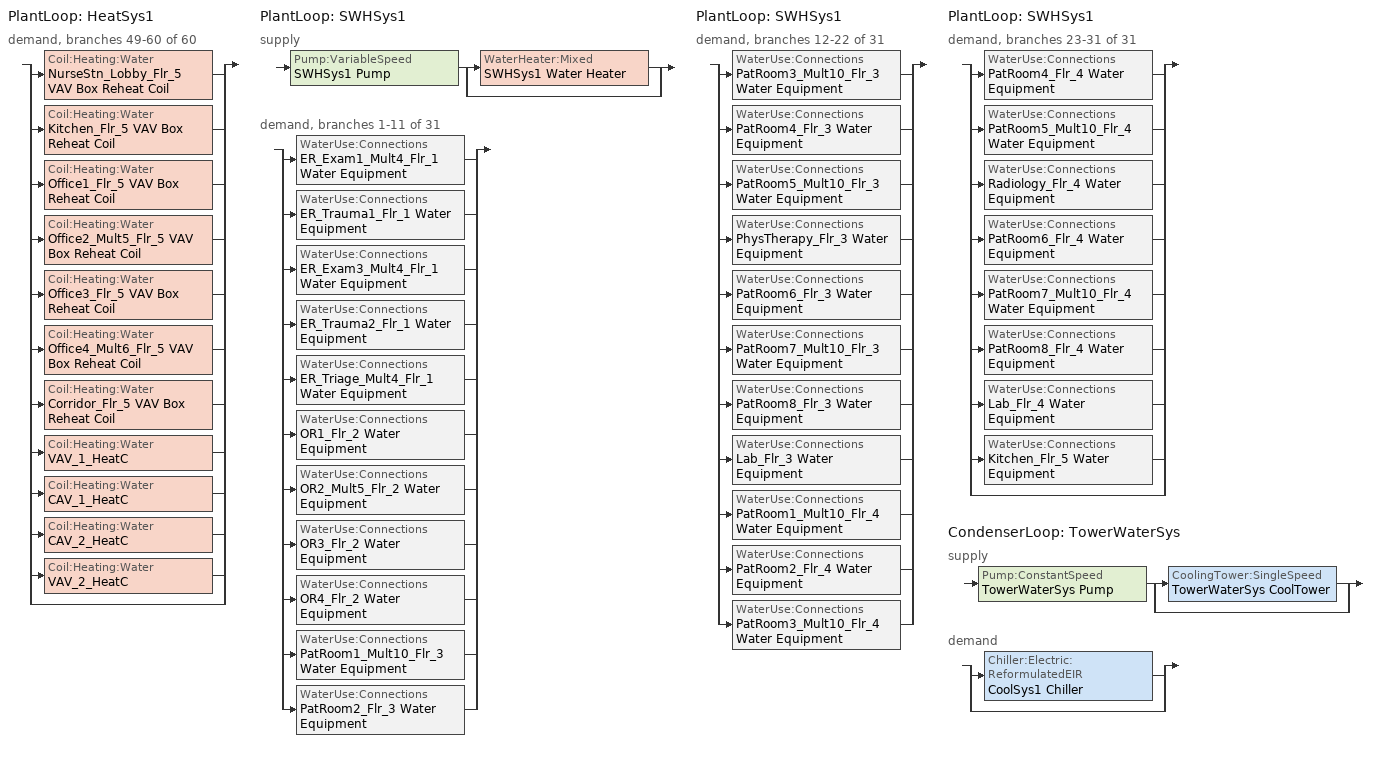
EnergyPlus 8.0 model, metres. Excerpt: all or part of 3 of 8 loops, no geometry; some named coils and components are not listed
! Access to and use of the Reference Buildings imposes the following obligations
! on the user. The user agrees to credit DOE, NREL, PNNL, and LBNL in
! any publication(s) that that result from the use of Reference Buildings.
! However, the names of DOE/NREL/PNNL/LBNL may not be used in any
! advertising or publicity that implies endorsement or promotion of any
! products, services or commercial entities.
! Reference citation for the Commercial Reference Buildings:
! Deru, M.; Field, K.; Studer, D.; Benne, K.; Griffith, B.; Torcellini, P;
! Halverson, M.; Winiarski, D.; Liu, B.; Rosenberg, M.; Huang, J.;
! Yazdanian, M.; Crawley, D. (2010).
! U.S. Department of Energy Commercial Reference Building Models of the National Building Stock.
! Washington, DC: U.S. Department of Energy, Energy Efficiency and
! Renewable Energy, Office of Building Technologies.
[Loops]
PlantLoop 'HeatSys1'
 demand, branches 49-60 of 60: split
  | Coil:Heating:Water 'NurseStn_Lobby_Flr_5 VAV Box Reheat Coil'
  | Coil:Heating:Water 'Kitchen_Flr_5 VAV Box Reheat Coil'
  | Coil:Heating:Water 'Office1_Flr_5 VAV Box Reheat Coil'
  | Coil:Heating:Water 'Office2_Mult5_Flr_5 VAV Box Reheat Coil'
  | Coil:Heating:Water 'Office3_Flr_5 VAV Box Reheat Coil'
  | Coil:Heating:Water 'Office4_Mult6_Flr_5 VAV Box Reheat Coil'
  | Coil:Heating:Water 'Corridor_Flr_5 VAV Box Reheat Coil'
  | Coil:Heating:Water 'VAV_1_HeatC'
  | Coil:Heating:Water 'CAV_1_HeatC'
  | Coil:Heating:Water 'CAV_2_HeatC'
  | Coil:Heating:Water 'VAV_2_HeatC'
  | bypass
PlantLoop 'SWHSys1'
 supply: Pump:VariableSpeed 'SWHSys1 Pump' > split
  | WaterHeater:Mixed 'SWHSys1 Water Heater'
  | bypass
 demand, branches 1-11 of 31: split
  | WaterUse:Connections 'ER_Exam1_Mult4_Flr_1 Water Equipment'
  | WaterUse:Connections 'ER_Trauma1_Flr_1 Water Equipment'
  | WaterUse:Connections 'ER_Exam3_Mult4_Flr_1 Water Equipment'
  | WaterUse:Connections 'ER_Trauma2_Flr_1 Water Equipment'
  | WaterUse:Connections 'ER_Triage_Mult4_Flr_1 Water Equipment'
  | WaterUse:Connections 'OR1_Flr_2 Water Equipment'
  | WaterUse:Connections 'OR2_Mult5_Flr_2 Water Equipment'
  | WaterUse:Connections 'OR3_Flr_2 Water Equipment'
  | WaterUse:Connections 'OR4_Flr_2 Water Equipment'
  | WaterUse:Connections 'PatRoom1_Mult10_Flr_3 Water Equipment'
  | WaterUse:Connections 'PatRoom2_Flr_3 Water Equipment'
PlantLoop 'SWHSys1'
 demand, branches 12-22 of 31: split
  | WaterUse:Connections 'PatRoom3_Mult10_Flr_3 Water Equipment'
  | WaterUse:Connections 'PatRoom4_Flr_3 Water Equipment'
  | WaterUse:Connections 'PatRoom5_Mult10_Flr_3 Water Equipment'
  | WaterUse:Connections 'PhysTherapy_Flr_3 Water Equipment'
  | WaterUse:Connections 'PatRoom6_Flr_3 Water Equipment'
  | WaterUse:Connections 'PatRoom7_Mult10_Flr_3 Water Equipment'
  | WaterUse:Connections 'PatRoom8_Flr_3 Water Equipment'
  | WaterUse:Connections 'Lab_Flr_3 Water Equipment'
  | WaterUse:Connections 'PatRoom1_Mult10_Flr_4 Water Equipment'
  | WaterUse:Connections 'PatRoom2_Flr_4 Water Equipment'
  | WaterUse:Connections 'PatRoom3_Mult10_Flr_4 Water Equipment'
PlantLoop 'SWHSys1'
 demand, branches 23-31 of 31: split
  | WaterUse:Connections 'PatRoom4_Flr_4 Water Equipment'
  | WaterUse:Connections 'PatRoom5_Mult10_Flr_4 Water Equipment'
  | WaterUse:Connections 'Radiology_Flr_4 Water Equipment'
  | WaterUse:Connections 'PatRoom6_Flr_4 Water Equipment'
  | WaterUse:Connections 'PatRoom7_Mult10_Flr_4 Water Equipment'
  | WaterUse:Connections 'PatRoom8_Flr_4 Water Equipment'
  | WaterUse:Connections 'Lab_Flr_4 Water Equipment'
  | WaterUse:Connections 'Kitchen_Flr_5 Water Equipment'
  | bypass
CondenserLoop 'TowerWaterSys'
 supply: Pump:ConstantSpeed 'TowerWaterSys Pump' > split
  | CoolingTower:SingleSpeed 'TowerWaterSys CoolTower'
  | bypass
 demand: split
  | Chiller:Electric:ReformulatedEIR 'CoolSys1 Chiller'
  | bypass
[Coil:Heating:Water] Availability Schedule=ALWAYS_ON; U-Factor Times Area Value {W/K}=AUTOSIZE; Maximum Water Flow Rate {m3/s}=AUTOSIZE; Performance Input Method=UFactorTimesAreaAndDesignWaterFlowRate; Rated Capacity {W}=AUTOSIZE; Rated Inlet Water Temperature {C}=82.2; Rated Inlet Air Temperature {C}=16.6; Rated Outlet Water Temperature {C}=71.1; Rated Outlet Air Temperature {C}=32.2
Corridor_Flr_5 VAV Box Reheat Coil; Kitchen_Flr_5 VAV Box Reheat Coil; NurseStn_Lobby_Flr_5 VAV Box Reheat Coil; Office1_Flr_5 VAV Box Reheat Coil; Office2_Mult5_Flr_5 VAV Box Reheat Coil; Office3_Flr_5 VAV Box Reheat Coil; Office4_Mult6_Flr_5 VAV Box Reheat Coil
[SetpointManager:Scheduled]
SWHSys1 Loop Setpoint Manager: Control Variable=Temperature; Schedule=SWHSys1-Loop-Temp-Schedule; Setpoint Node or NodeList=SWHSys1 Supply Outlet Node
[CoolingTower:SingleSpeed]
TowerWaterSys CoolTower: Design Water Flow Rate {m3/s}=AUTOSIZE; Design Air Flow Rate {m3/s}=AUTOSIZE; Fan Power at Design Air Flow Rate {W}=AUTOSIZE; U-Factor Times Area Value at Design Air Flow Rate {W/K}=AUTOSIZE; Air Flow Rate in Free Convection Regime {m3/s}=AUTOSIZE; U-Factor Times Area Value at Free Convection Air Flow Rate {W/K}=AUTOSIZE; Performance Input Method=UFactorTimesAreaAndDesignWaterFlowRate; Evaporation Loss Mode=SaturatedExit; Drift Loss Percent {percent}=0.008; Blowdown Calculation Mode=ConcentrationRatio; Blowdown Concentration Ratio=3; Capacity Control=FanCycling; Sizing Factor=1
[Pump:ConstantSpeed]
TowerWaterSys Pump: Rated Flow Rate {m3/s}=AUTOSIZE; Rated Pump Head {Pa}=179352; Rated Power Consumption {W}=AUTOSIZE; Motor Efficiency=0.87; Fraction of Motor Inefficiencies to Fluid Stream=0; Pump Control Type=Intermittent
[Pump:VariableSpeed]
SWHSys1 Pump: Rated Flow Rate {m3/s}=AUTOSIZE; Rated Pump Head {Pa}=179352; Rated Power Consumption {W}=AUTOSIZE; Motor Efficiency=0.9; Fraction of Motor Inefficiencies to Fluid Stream=0; Coefficient 1 of the Part Load Performance Curve=0; Coefficient 2 of the Part Load Performance Curve=1; Coefficient 3 of the Part Load Performance Curve=0; Coefficient 4 of the Part Load Performance Curve=0; Minimum Flow Rate {m3/s}=0; Pump Control Type=Intermittent
[PlantEquipmentList]
SWHSys1 Equipment List: SWHSys1 Water Heater
[Sizing:Plant]
Name | Loop Type | Design Loop Exit Temperature {C} | Loop Design Temperature Difference {deltaC}
TowerWaterSys | CONDENSER | 29.4 | 5.6
SWHSys1 | Heating | 60 | 5
[PlantEquipmentOperationSchemes]
SWHSys1 Loop Operation Scheme List: Control Scheme 1=SWHSys1 Operation Scheme; Control Scheme 1 Schedule=PlantOnSched
[CondenserEquipmentOperationSchemes]
TowerWaterSys Loop Operation Scheme List: Control Scheme 1=TowerWaterSys Operation Scheme; Control Scheme 1 Schedule=PlantOnSched
[CondenserEquipmentList]
TowerWaterSys Equipment List: TowerWaterSys CoolTower
[PlantEquipmentOperation:HeatingLoad]
SWHSys1 Operation Scheme: Load Range 1 Lower Limit {W}=0; Load Range 1 Upper Limit {W}=1000000000000000; Range 1 Equipment List=SWHSys1 Equipment List
[PlantEquipmentOperation:CoolingLoad]
TowerWaterSys Operation Scheme: Load Range 1 Lower Limit {W}=0; Load Range 1 Upper Limit {W}=1000000000000; Range 1 Equipment List=TowerWaterSys Equipment List
[PlantLoop]
SWHSys1: Fluid Type=Water; Plant Equipment Operation Scheme=SWHSys1 Loop Operation Scheme List; Maximum Loop Temperature {C}=60; Minimum Loop Temperature {C}=10; Maximum Loop Flow Rate {m3/s}=AUTOSIZE; Minimum Loop Flow Rate {m3/s}=0; Plant Loop Volume {m3}=AUTOSIZE; Load Distribution Scheme=Optimal
[CondenserLoop]
TowerWaterSys: Fluid Type=Water; Condenser Equipment Operation Scheme=TowerWaterSys Loop Operation Scheme List; Maximum Loop Temperature {C}=80; Minimum Loop Temperature {C}=5; Maximum Loop Flow Rate {m3/s}=AUTOSIZE; Minimum Loop Flow Rate {m3/s}=0; Condenser Loop Volume {m3}=AUTOSIZE; Load Distribution Scheme=Sequential
[SetpointManager:FollowOutdoorAirTemperature]
MyCondenserControl: Control Variable=Temperature; Reference Temperature Type=OutdoorAirWetBulb; Offset Temperature Difference {deltaC}=0; Maximum Setpoint Temperature {C}=80; Minimum Setpoint Temperature {C}=5; Setpoint Node or NodeList=TowerWaterSys Supply Outlet Node
[WaterHeater:Mixed]
SWHSys1 Water Heater: Tank Volume {m3}=3; Setpoint Temperature Schedule=SWHSys1 Water Heater Setpoint Temperature Schedule Name; Deadband Temperature Difference {deltaC}=2; Maximum Temperature Limit {C}=82.2222; Heater Control Type=Cycle; Heater Maximum Capacity {W}=845000; Heater Fuel Type=NATURALGAS; Heater Thermal Efficiency=0.8; Off Cycle Parasitic Fuel Consumption Rate {W}=20; Off Cycle Parasitic Fuel Type=NATURALGAS; Off Cycle Parasitic Heat Fraction to Tank=0.8; On Cycle Parasitic Fuel Type=NATURALGAS; Ambient Temperature Indicator=SCHEDULE; Ambient Temperature Schedule=SWHSys1 Water Heater Ambient Temperature Schedule Name; Off Cycle Loss Coefficient to Ambient Temperature {W/K}=6; On Cycle Loss Coefficient to Ambient Temperature {W/K}=6; Use Side Effectiveness=1; Source Side Effectiveness=1; Use Side Design Flow Rate {m3/s}=AUTOSIZE; Source Side Design Flow Rate {m3/s}=AUTOSIZE; Indirect Water Heating Recovery Time {hr}=1.5
[WaterUse:Equipment] Target Temperature Schedule=Water Equipment Temp Sched; Hot Water Supply Temperature Schedule=Water Equipment Hot Supply Temp Sched; Sensible Fraction Schedule=Water Equipment Sensible fract sched; Latent Fraction Schedule=Water Equipment Latent fract sched
Name | Peak Flow Rate {m3/s} | Flow Rate Fraction Schedule | Zone
ER_Exam1_Mult4_Flr_1 Water Equipment | 1.0556e-06 | BLDG_SWH_EXTD_SCH | ER_Exam1_Mult4_Flr_1
ER_Exam3_Mult4_Flr_1 Water Equipment | 1.0556e-06 | BLDG_SWH_EXTD_SCH | ER_Exam3_Mult4_Flr_1
ER_Trauma1_Flr_1 Water Equipment | 1.0556e-06 | BLDG_SWH_EXTD_SCH | ER_Trauma1_Flr_1
ER_Trauma2_Flr_1 Water Equipment | 1.0556e-06 | BLDG_SWH_EXTD_SCH | ER_Trauma2_Flr_1
ER_Triage_Mult4_Flr_1 Water Equipment | 1.0556e-06 | BLDG_SWH_EXTD_SCH | ER_Triage_Mult4_Flr_1
Kitchen_Flr_5 Water Equipment | 0.0001577 | BLDG_SWH_EXTD_SCH | Kitchen_Flr_5
Lab_Flr_3 Water Equipment | 2.1111e-06 | BLDG_SWH_SCH | Lab_Flr_3
Lab_Flr_4 Water Equipment | 2.1111e-06 | BLDG_SWH_SCH | Lab_Flr_4
OR1_Flr_2 Water Equipment | 2.1111e-06 | BLDG_SWH_SCH | OR1_Flr_2
OR2_Mult5_Flr_2 Water Equipment | 2.1111e-06 | BLDG_SWH_SCH | OR2_Mult5_Flr_2
OR3_Flr_2 Water Equipment | 2.1111e-06 | BLDG_SWH_SCH | OR3_Flr_2
OR4_Flr_2 Water Equipment | 2.1111e-06 | BLDG_SWH_SCH | OR4_Flr_2
PatRoom1_Mult10_Flr_3 Water Equipment | 1.0556e-06 | BLDG_SWH_EXTD_SCH | PatRoom1_Mult10_Flr_3
PatRoom1_Mult10_Flr_4 Water Equipment | 1.0556e-06 | BLDG_SWH_EXTD_SCH | PatRoom1_Mult10_Flr_4
PatRoom2_Flr_3 Water Equipment | 1.0556e-06 | BLDG_SWH_EXTD_SCH | PatRoom2_Flr_3
PatRoom2_Flr_4 Water Equipment | 1.0556e-06 | BLDG_SWH_EXTD_SCH | PatRoom2_Flr_4
PatRoom3_Mult10_Flr_3 Water Equipment | 1.0556e-06 | BLDG_SWH_EXTD_SCH | PatRoom3_Mult10_Flr_3
PatRoom3_Mult10_Flr_4 Water Equipment | 1.0556e-06 | BLDG_SWH_EXTD_SCH | PatRoom3_Mult10_Flr_4
PatRoom4_Flr_3 Water Equipment | 1.0556e-06 | BLDG_SWH_EXTD_SCH | PatRoom4_Flr_3
PatRoom4_Flr_4 Water Equipment | 1.0556e-06 | BLDG_SWH_EXTD_SCH | PatRoom4_Flr_4
PatRoom5_Mult10_Flr_3 Water Equipment | 1.0556e-06 | BLDG_SWH_EXTD_SCH | PatRoom5_Mult10_Flr_3
PatRoom5_Mult10_Flr_4 Water Equipment | 1.0556e-06 | BLDG_SWH_EXTD_SCH | PatRoom5_Mult10_Flr_4
PatRoom6_Flr_3 Water Equipment | 1.0556e-06 | BLDG_SWH_EXTD_SCH | PatRoom6_Flr_3
PatRoom6_Flr_4 Water Equipment | 1.0556e-06 | BLDG_SWH_EXTD_SCH | PatRoom6_Flr_4
PatRoom7_Mult10_Flr_3 Water Equipment | 1.0556e-06 | BLDG_SWH_EXTD_SCH | PatRoom7_Mult10_Flr_3
PatRoom7_Mult10_Flr_4 Water Equipment | 1.0556e-06 | BLDG_SWH_EXTD_SCH | PatRoom7_Mult10_Flr_4
PatRoom8_Flr_3 Water Equipment | 1.0556e-06 | BLDG_SWH_EXTD_SCH | PatRoom8_Flr_3
PatRoom8_Flr_4 Water Equipment | 1.0556e-06 | BLDG_SWH_EXTD_SCH | PatRoom8_Flr_4
PhysTherapy_Flr_3 Water Equipment | 1.0556e-06 | BLDG_SWH_SCH | PhysTherapy_Flr_3
Radiology_Flr_4 Water Equipment | 1.0556e-06 | BLDG_SWH_EXTD_SCH | Radiology_Flr_4
[WaterUse:Connections]
Name | Water Use Equipment 1
ER_Exam1_Mult4_Flr_1 Water Equipment | ER_Exam1_Mult4_Flr_1 Water Equipment
ER_Exam3_Mult4_Flr_1 Water Equipment | ER_Exam3_Mult4_Flr_1 Water Equipment
ER_Trauma1_Flr_1 Water Equipment | ER_Trauma1_Flr_1 Water Equipment
ER_Trauma2_Flr_1 Water Equipment | ER_Trauma2_Flr_1 Water Equipment
ER_Triage_Mult4_Flr_1 Water Equipment | ER_Triage_Mult4_Flr_1 Water Equipment
Kitchen_Flr_5 Water Equipment | Kitchen_Flr_5 Water Equipment
Lab_Flr_3 Water Equipment | Lab_Flr_3 Water Equipment
Lab_Flr_4 Water Equipment | Lab_Flr_4 Water Equipment
OR1_Flr_2 Water Equipment | OR1_Flr_2 Water Equipment
OR2_Mult5_Flr_2 Water Equipment | OR2_Mult5_Flr_2 Water Equipment
OR3_Flr_2 Water Equipment | OR3_Flr_2 Water Equipment
OR4_Flr_2 Water Equipment | OR4_Flr_2 Water Equipment
PatRoom1_Mult10_Flr_3 Water Equipment | PatRoom1_Mult10_Flr_3 Water Equipment
PatRoom1_Mult10_Flr_4 Water Equipment | PatRoom1_Mult10_Flr_4 Water Equipment
PatRoom2_Flr_3 Water Equipment | PatRoom2_Flr_3 Water Equipment
PatRoom2_Flr_4 Water Equipment | PatRoom2_Flr_4 Water Equipment
PatRoom3_Mult10_Flr_3 Water Equipment | PatRoom3_Mult10_Flr_3 Water Equipment
PatRoom3_Mult10_Flr_4 Water Equipment | PatRoom3_Mult10_Flr_4 Water Equipment
PatRoom4_Flr_3 Water Equipment | PatRoom4_Flr_3 Water Equipment
PatRoom4_Flr_4 Water Equipment | PatRoom4_Flr_4 Water Equipment
PatRoom5_Mult10_Flr_3 Water Equipment | PatRoom5_Mult10_Flr_3 Water Equipment
PatRoom5_Mult10_Flr_4 Water Equipment | PatRoom5_Mult10_Flr_4 Water Equipment
PatRoom6_Flr_3 Water Equipment | PatRoom6_Flr_3 Water Equipment
PatRoom6_Flr_4 Water Equipment | PatRoom6_Flr_4 Water Equipment
PatRoom7_Mult10_Flr_3 Water Equipment | PatRoom7_Mult10_Flr_3 Water Equipment
PatRoom7_Mult10_Flr_4 Water Equipment | PatRoom7_Mult10_Flr_4 Water Equipment
PatRoom8_Flr_3 Water Equipment | PatRoom8_Flr_3 Water Equipment
PatRoom8_Flr_4 Water Equipment | PatRoom8_Flr_4 Water Equipment
PhysTherapy_Flr_3 Water Equipment | PhysTherapy_Flr_3 Water Equipment
Radiology_Flr_4 Water Equipment | Radiology_Flr_4 Water Equipment
[Schedule:Compact]
ALWAYS_ON; PlantOnSched: Through: 12/31, For: AllDays, Until: 24:00, 1
BLDG_SWH_EXTD_SCH: Through: 12/31, For: Weekdays SummerDesignDay, Until: 07:00, 0.3, Until: 08:00, 0.5, Until: 09:00, 0.58, Until: 10:00, 0.66, Until: 11:00, 0.78, Until: 12:00, 0.82, Until: 13:00, 0.71, Until: 14:00, 0.82, Until: 15:00, 0.78, Until: 16:00, 0.74, Until: 17:00, 0.63, Until: 18:00, 0.41, Until: 21:00, 0.35, Until: 24:00, 0.3, For: AllOtherDays, Until: 08:00, 0.3, Until: 09:00, 0.4, Until: 10:00, 0.5, Until: 17:00, 0.6, Until: 18:00, 0.5, Until: 24:00, 0.3
BLDG_SWH_SCH: Through: 12/31, For: Weekdays SummerDesignDay, Until: 07:00, 0.01, Until: 08:00, 0.17, Until: 09:00, 0.58, Until: 10:00, 0.66, Until: 11:00, 0.78, Until: 12:00, 0.82, Until: 13:00, 0.71, Until: 14:00, 0.82, Until: 15:00, 0.78, Until: 16:00, 0.74, Until: 17:00, 0.63, Until: 18:00, 0.41, Until: 21:00, 0.18, Until: 22:00, 0.1, Until: 24:00, 0.01, For: Saturday WinterDesignDay, Until: 08:00, 0.01, Until: 09:00, 0.2, Until: 10:00, 0.28, Until: 12:00, 0.3, Until: 14:00, 0.24, Until: 17:00, 0.23, Until: 18:00, 0.1, Until: 24:00, 0.01, For: Sunday Holidays AllOtherDays, Until: 24:00, 0.01
Water Equipment Hot Supply Temp Sched; Water Equipment Temp Sched: Through: 12/31, For: AllDays, Until: 24:00, 49
Water Equipment Latent fract sched: Through: 12/31, For: AllDays, Until: 24:00, 0.05
Water Equipment Sensible fract sched: Through: 12/31, For: AllDays, Until: 24:00, 0.2
SWHSys1 Water Heater Ambient Temperature Schedule Name: Through: 12/31, For: AllDays, Until: 24:00, 22
SWHSys1 Water Heater Setpoint Temperature Schedule Name; SWHSys1-Loop-Temp-Schedule: Through: 12/31, For: AllDays, Until: 24:00, 60
